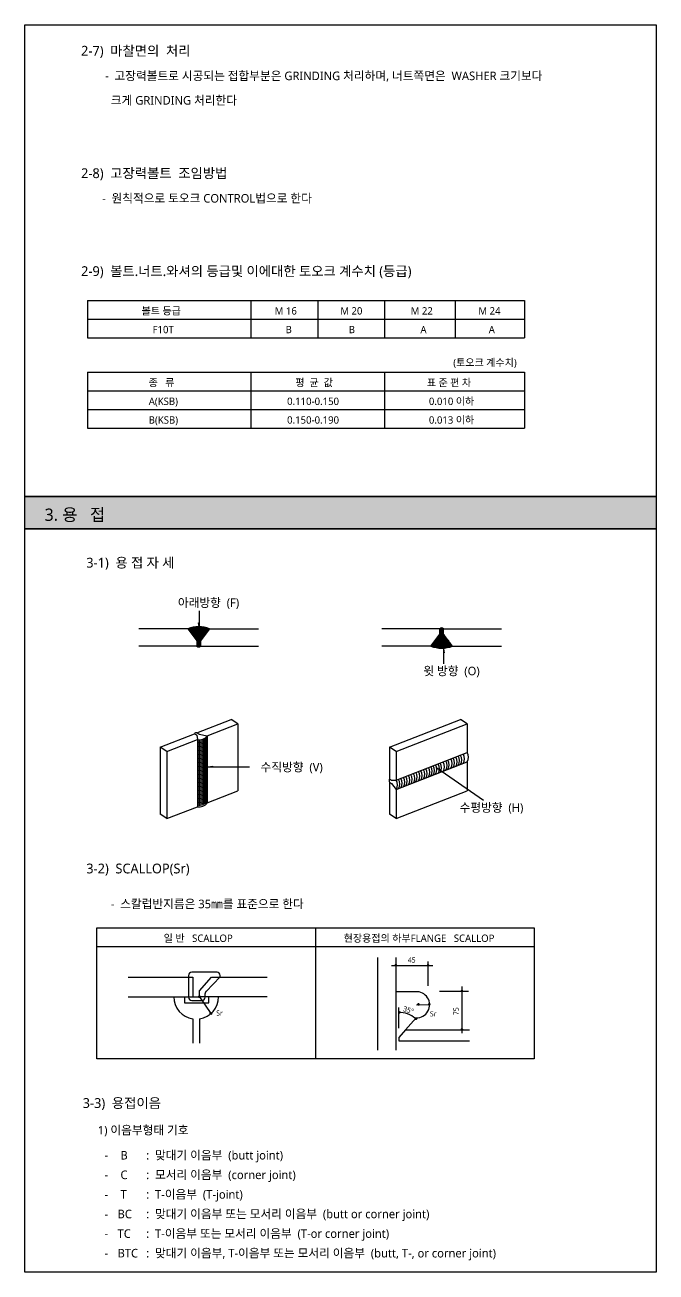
# Model space of a CAD drawing. Header units: millimetres. Extents: x 4573 to 501064, y -176100 to -4304.
# Drawn here: x 134776 to 157450, y -169460 to -124681 of the extents above; entities that cross this region are included whole.
import ezdxf

# ---------------------------------------------------------------- set-up
doc = ezdxf.new("R2010")
doc.units = ezdxf.units.MM
doc.header["$LTSCALE"] = 800
doc.linetypes.add('HIDDENX2', pattern=[0.75, 0.5, -0.25])
for name, color, linetype in [('252', 252, 'Continuous'), ('4', 4, 'Continuous'), ('DIM', 7, 'Continuous'), ('F', 4, 'Continuous'), ('FRAM', 7, 'Continuous'), ('HID', 7, 'HIDDENX2'), ('SL-TEXT', 2, 'Continuous'), ('TEX', 3, 'Continuous'), ('TEXT', 3, 'Continuous'), ('TIT', 2, 'Continuous'), ('WAL', 7, 'Continuous')]:
    doc.layers.add(name, color=color, linetype=linetype)
doc.styles.add('XR-SHEET-맑은고딕', font='malgun.ttf')

# ---------------------------------------------------------------- blocks, each defined once
blk = doc.blocks.new('*X515')
at = {"color": 0}
for p, q in [((25216, 15299), (25221, 15304)), ((25223, 15289), (25247, 15312)), ((25231, 15278), (25274, 15321)), ((25239, 15268), (25300, 15330)), ((25246, 15258), (25326, 15338)), ((25254, 15248), (25348, 15342)), ((25261, 15238), (25370, 15347)), ((25269, 15228), (25392, 15351)), ((25276, 15218), (25414, 15355)), ((25284, 15208), (25436, 15360)), ((25292, 15198), (25458, 15364)), ((25299, 15188), (25478, 15366)), ((25307, 15177), (25497, 15368)), ((25314, 15167), (25516, 15369)), ((25322, 15157), (25535, 15370)), ((25329, 15147), (25554, 15371)), ((25337, 15137), (25572, 15372)), ((25345, 15127), (25591, 15374)), ((25352, 15117), (25610, 15375)), ((25360, 15107), (25629, 15376)), ((25367, 15097), (25646, 15375)), ((25375, 15087), (25662, 15374)), ((25383, 15076), (25679, 15373)), ((25390, 15066), (25696, 15372)), ((25398, 15056), (25713, 15371)), ((25405, 15046), (25729, 15370)), ((25413, 15036), (25746, 15369)), ((25420, 15026), (25763, 15369)), ((25428, 15016), (25778, 15366)), ((25436, 15006), (25793, 15363)), ((25443, 14996), (25808, 15360)), ((25451, 14986), (25822, 15357)), ((25458, 14976), (25837, 15354)), ((25466, 14965), (25852, 15351)), ((25474, 14955), (25867, 15348)), ((25481, 14945), (25881, 15346)), ((25489, 14935), (25896, 15343)), ((25496, 14925), (25911, 15340)), ((25504, 14915), (25925, 15336)), ((25511, 14905), (25938, 15332)), ((25519, 14895), (25952, 15328)), ((25527, 14885), (25965, 15323)), ((25534, 14875), (25979, 15319)), ((25542, 14864), (25992, 15315)), ((25549, 14854), (26006, 15311)), ((25555, 14843), (26019, 15307)), ((25555, 14825), (26033, 15302)), ((25555, 14807), (25997, 15249)), ((25555, 14790), (25944, 15178)), ((25555, 14772), (25891, 15107)), ((25555, 14754), (25837, 15036)), ((25555, 14737), (25784, 14965)), ((25555, 14719), (25731, 14894)), ((25555, 14701), (25695, 14841)), ((25555, 14684), (25695, 14823)), ((25555, 14666), (25695, 14805)), ((25555, 14648), (25695, 14788)), ((25568, 14643), (25695, 14770)), ((25580, 14637), (25695, 14752)), ((25592, 14632), (25695, 14735)), ((25604, 14626), (25695, 14717)), ((25619, 14624), (25695, 14699)), ((25636, 14622), (25695, 14681)), ((25657, 14626), (25695, 14664))]:
    blk.add_line(p, q, dxfattribs=at)

msp = doc.modelspace()

# ---------------------------------------------------------------- hatches: boundary and pattern name
at = {"layer": '252'}
msp.add_hatch(color=253, dxfattribs=at).paths.add_polyline_path([(134775.8, -141619.1), (157450, -141619.1), (157450, -142775.7), (134775.8, -142775.7)])

# ---------------------------------------------------------------- linework, layer by layer
msp.add_lwpolyline([(134775.8, -141619.1), (157450, -141619.1), (157450, -142775.7), (134775.8, -142775.7)], close=True, dxfattribs=at)
at = {"layer": '4'}
for p, q in [((140623.9, -146359.5), (140951.1, -146795.3)), ((141411.7, -146359.5), (141084.5, -146795.3)), ((149679.5, -146550.5), (149679.5, -146359.5)), ((149812.9, -146550.5), (149812.9, -146359.5)), ((140951.1, -146795.3), (140951.1, -146986.3)), ((141084.5, -146795.3), (141084.5, -146986.3)), ((149352.3, -146986.3), (149679.5, -146550.5)), ((150140.1, -146986.3), (149812.9, -146550.5))]:
    msp.add_line(p, q, dxfattribs=at)
for centre, radius, start, end in [((141017.8, -147409.4), 1121.4, 69.43331, 110.56669), ((149746.2, -146435.3), 100.9, 48.64273, 131.35727), ((141017.8, -146910.5), 100.9, 228.64273, 311.35727), ((149746.2, -145936.4), 1121.4, 249.43331, 290.56669)]:
    msp.add_arc(centre, radius, start, end, dxfattribs=at)
at = {"layer": 'DIM'}
for p, q in [((141037.5, -145724.3), (141037.5, -146280.5)), ((141036.9, -146289.5), (141005.6, -146149.6)), ((141005.6, -146149.6), (141036.9, -146149.6)), ((149807.3, -147069.7), (149807.3, -147625.9)), ((149807.3, -147086.6), (149838.6, -147226.5)), ((149838.6, -147226.5), (149807.3, -147226.5)), ((140946.8, -150183.4), (140866.9, -150130.2)), ((140946.8, -150183.4), (140973.3, -150341.5)), ((141037.5, -150148.1), (140957.6, -150094.9)), ((141037.5, -150148.1), (141328.3, -150203.3)), ((147944.1, -158450.3), (149426.5, -158450.3)), ((149256.4, -158304.5), (149256.4, -159179.3)), ((149669.6, -159373.7), (150714.5, -159373.7)), ((150471.5, -159203.6), (150471.5, -160880.4)), ((141044.7, -159573.2), (141458.2, -160175.3)), ((148846.3, -159863.1), (149300.7, -159858.9)), ((148200.2, -159965.5), (148200.2, -160703.4))]:
    msp.add_line(p, q, dxfattribs=at)
at = {"layer": 'DIM', "const_width": 47.9}
for points in [[(148077.7, -158446, 1), (148125.6, -158446, 1)], [(149235.8, -158446, 1), (149283.7, -158446, 1)], [(150450.9, -159369.4, 1), (150498.8, -159369.4, 1)], [(148894.4, -159864.7, 1), (148932.1, -159835.1, 1)], [(149282.6, -159860.9, 1), (149320.2, -159831.3, 1)], [(148200.1, -160136.6, 1), (148248, -160136.6, 1)], [(148803.9, -160362.9, 1), (148851.8, -160362.9, 1)], [(150450.9, -160754, 1), (150498.8, -160754, 1)]]:
    msp.add_lwpolyline(points, format="xyb", close=True, dxfattribs=at)
at = {"layer": 'DIM'}
for centre, radius in [((141044.7, -159573.2), 33.5), ((141044.7, -159573.2), 16.8), ((141458.2, -160175.3), 33.5), ((141458.2, -160175.3), 16.8)]:
    msp.add_circle(centre, radius, dxfattribs=at)
for centre, radius, start, end in [((140944.4, -150195.3), 101.2, 82.52797, 140.01689), ((150353, -150993.2), 308.1, 327.26305, 328.24069), ((147849.3, -151964.6), 308.1, 327.26305, 31.81955), ((148206.6, -161035.5), 901.5, 48.4957, 90.40917)]:
    msp.add_arc(centre, radius, start, end, dxfattribs=at)
at = {"layer": 'F'}
for p, q in [((140973.3, -150341.5), (140973.3, -152750.1)), ((141328.3, -150203.3), (141328.3, -152611.9)), ((148111, -151802.2), (150658.1, -150810.5)), ((141354.4, -151325.5), (142846.9, -151325.5)), ((141371.3, -151325.5), (141511.2, -151294.2)), ((141511.2, -151294.2), (141511.2, -151325.5)), ((148108.4, -152131.2), (150658.1, -151138.5)), ((149568, -151357.6), (151250.6, -152519.5)), ((149581.8, -151367.3), (149714.4, -151421.8)), ((149714.4, -151421.8), (149696.5, -151447.5)), ((140656.2, -158806.2), (140656.2, -159593.4)), ((141677.7, -158691.3), (140771.1, -158691.3)), ((141284.7, -159380.9), (141792.6, -158858.2)), ((141792.6, -158858.2), (141792.6, -158806.2)), ((148806.2, -159396), (148098.3, -159396)), ((140512.4, -159580.6), (140512.4, -159789.3)), ((140512.4, -159789.3), (141383.3, -159789.3)), ((140771.1, -159708.4), (141137.2, -159708.4)), ((140811.7, -159573.2), (141044.7, -159573.2)), ((141252.2, -159593.4), (141252.2, -159461)), ((141383.3, -159789.3), (141383.3, -159573.4)), ((140811.7, -160369.7), (140811.7, -161239.5)), ((141044.7, -160369.7), (141044.7, -161239.5)), ((148451.9, -160758.3), (148829.6, -160331.5))]:
    msp.add_line(p, q, dxfattribs=at)
for points in [[(140866.9, -150130.2), (140946.8, -150183.4), (140973.3, -150341.5)], [(140957.6, -150094.9), (141037.5, -150148.1), (141328.3, -150203.3)], [(147871.4, -151755.9), (147943.6, -151803.9), (148107.2, -151804)], [(147871.4, -151870.2), (147943.6, -151918.3), (148109.8, -152133)]]:
    msp.add_lwpolyline(points, dxfattribs=at)
for centre, radius, start, end in [((141045, -150000.4), 348.5, 258.14264, 324.40222), ((141045, -150048.3), 348.5, 258.14264, 324.40222), ((141045, -150096.2), 348.5, 258.14264, 324.40222), ((141045, -150144.1), 348.5, 258.14264, 324.40222), ((141045, -150192), 348.5, 258.14264, 324.40222), ((141045, -150239.9), 348.5, 258.14264, 324.40222), ((141045, -150287.8), 348.5, 258.14264, 324.40222), ((141045, -150335.7), 348.5, 258.14264, 324.40222), ((141045, -150383.6), 348.5, 258.14264, 324.40222), ((141045, -150431.5), 348.5, 258.14264, 324.40222), ((141045, -150479.4), 348.5, 258.14264, 324.40222), ((141045, -150527.3), 348.5, 258.14264, 324.40222), ((141045, -150575.2), 348.5, 258.14264, 324.40222), ((141045, -150623.1), 348.5, 258.14264, 324.40222), ((141045, -150671), 348.5, 258.14264, 324.40222), ((150264.8, -151031.2), 308.1, 327.26305, 31.81955), ((150399, -150971.4), 308.1, 327.26305, 31.81955), ((141045, -150718.9), 348.5, 258.14264, 324.40222), ((141045, -150766.8), 348.5, 258.14264, 324.40222), ((141045, -150814.7), 348.5, 258.14264, 324.40222), ((141045, -150862.6), 348.5, 258.14264, 324.40222), ((141045, -150910.5), 348.5, 258.14264, 324.40222), ((141045, -150958.3), 348.5, 258.14264, 324.40222), ((141045, -151006.2), 348.5, 258.14264, 324.40222), ((141045, -151054.1), 348.5, 258.14264, 324.40222), ((141045, -151102), 348.5, 258.14264, 324.40222), ((149016.2, -151507.9), 308.1, 327.26305, 31.81955), ((149100.5, -151473.5), 308.1, 327.26305, 31.81955), ((149183.6, -151450.8), 308.1, 327.26305, 31.81955), ((149269.2, -151410), 308.1, 327.26305, 31.81955), ((149363.8, -151384.7), 308.1, 327.26305, 31.81955), ((149429.6, -151349.3), 308.1, 327.26305, 31.81955), ((149541.4, -151317.6), 308.1, 327.26305, 31.81955), ((149633.5, -151266.9), 308.1, 327.26305, 31.81955), ((149712.7, -151241.5), 308.1, 327.26305, 31.81955), ((149817.5, -151197.1), 308.1, 327.26305, 31.81955), ((149896.8, -151171.7), 308.1, 327.26305, 31.81955), ((149995.2, -151140), 308.1, 327.26305, 31.81955), ((150083.4, -151095.6), 308.1, 327.26305, 31.81955), ((150166.4, -151069.3), 308.1, 327.26305, 31.81955), ((141045, -151149.9), 348.5, 258.14264, 324.40222), ((141045, -151197.8), 348.5, 258.14264, 324.40222), ((141045, -151245.7), 348.5, 258.14264, 324.40222), ((141045, -151293.6), 348.5, 258.14264, 324.40222), ((141045, -151341.5), 348.5, 258.14264, 324.40222), ((141045, -151389.4), 348.5, 258.14264, 324.40222), ((141045, -151437.3), 348.5, 258.14264, 324.40222), ((141045, -151485.2), 348.5, 258.14264, 324.40222), ((141045, -151533.1), 348.5, 258.14264, 324.40222), ((141045, -151581), 348.5, 258.14264, 324.40222), ((147985.9, -151813.1), 128, 153.46519, 206.53481), ((147934.9, -151933.9), 308.1, 327.26305, 31.81955), ((148023.1, -151902.1), 308.1, 327.26305, 31.81955), ((148118.9, -151866.8), 308.1, 327.26305, 31.81955), ((148200.7, -151832.4), 308.1, 327.26305, 31.81955), ((148295.3, -151797), 308.1, 327.26305, 31.81955), ((148378.4, -151765.3), 308.1, 327.26305, 31.81955), ((148476.8, -151730.9), 308.1, 327.26305, 31.81955), ((148562.4, -151680.1), 308.1, 327.26305, 31.81955), ((148650.6, -151654.7), 308.1, 327.26305, 31.81955), ((148740.1, -151625.7), 308.1, 327.26305, 31.81955), ((148838.5, -151584), 308.1, 327.26305, 31.81955), ((148920.3, -151552.3), 308.1, 327.26305, 31.81955), ((141045, -151628.9), 348.5, 258.14264, 324.40222), ((141045, -151676.8), 348.5, 258.14264, 324.40222), ((141045, -151724.7), 348.5, 258.14264, 324.40222), ((141045, -151772.6), 348.5, 258.14264, 324.40222), ((141045, -151820.5), 348.5, 258.14264, 324.40222), ((141045, -151868.4), 348.5, 258.14264, 324.40222), ((141045, -151916.3), 348.5, 258.14264, 324.40222), ((141045, -151964.2), 348.5, 258.14264, 324.40222), ((141045, -152012.1), 348.5, 258.14264, 324.40222), ((141045, -152060), 348.5, 258.14264, 324.40222), ((141045, -152107.9), 348.5, 258.14264, 324.40222), ((141045, -152155.8), 348.5, 258.14264, 324.40222), ((141045, -152203.7), 348.5, 258.14264, 324.40222), ((141045, -152251.6), 348.5, 258.14264, 324.40222), ((141045, -152299.5), 348.5, 258.14264, 324.40222), ((141045, -152347.4), 348.5, 258.14264, 324.40222), ((141045, -152409), 348.5, 258.14264, 324.40222), ((140771.1, -158806.2), 115, 90, 180), ((141677.7, -158806.2), 115, 0, 90), ((148846.3, -159863.1), 468.7, 267.94868, 94.91373), ((140928.2, -159573.2), 805, 180, 261.67948), ((140771.1, -159593.4), 115, 180, 270), ((140928.2, -159573.2), 805, 278.32052, 0), ((141137.2, -159593.4), 115, 270, 0)]:
    msp.add_arc(centre, radius, start, end, dxfattribs=at)
at = {"layer": 'FRAM', "linetype": 'Continuous'}
for p, q in [((157449.9, -141619.1), (134775.8, -141619.1)), ((134775.8, -142775.7), (157450, -142775.7))]:
    msp.add_line(p, q, dxfattribs=at)
at = {"layer": 'HID'}
msp.add_arc((141367.2, -159461), 115, 135.82657, 180, dxfattribs=at)
at = {"layer": 'TEX', "color": 7}
for p, q in [((137028, -134576.2), (137028, -135917.3)), ((137028, -134576.2), (152722.2, -134576.2)), ((142896.2, -134576.2), (142896.2, -135917.3)), ((145299.6, -134576.2), (145299.6, -135917.3)), ((147694.5, -134576.2), (147694.5, -135917.3)), ((150232.3, -134576.2), (150232.3, -135917.3)), ((152722.2, -134576.2), (152722.2, -135917.3)), ((137028, -135246.7), (152722.2, -135246.7)), ((137028, -135917.3), (152722.2, -135917.3)), ((137028, -137152.1), (137028, -139163.9)), ((137028, -137152.1), (152722.2, -137152.1)), ((142896.2, -137152.1), (142896.2, -139163.9)), ((147694.5, -137152.1), (147694.5, -139163.9)), ((152722.2, -137152.1), (152722.2, -139163.9)), ((137028, -137822.7), (152722.2, -137822.7)), ((137028, -138493.3), (152722.2, -138493.3)), ((137028, -139163.9), (152722.2, -139163.9)), ((137353.5, -161799.4), (137353.5, -157105.4)), ((137353.5, -157105.4), (153070.8, -157105.4)), ((145212.1, -157123.2), (145212.1, -161803.5)), ((153070.8, -157105.4), (153070.8, -161799.4)), ((137353.5, -157775.9), (153070.8, -157775.9)), ((153070.8, -161799.4), (137353.5, -161799.4))]:
    msp.add_line(p, q, dxfattribs=at)
at = {"layer": 'TEX'}
msp.add_lwpolyline([(157450, -124681.5), (157450, -169460.3), (134775.8, -169460.3), (134775.8, -124681.5)], close=True, dxfattribs=at)
at = {"layer": 'WAL'}
for p, q in [((140623.9, -146359.5), (138868, -146359.5)), ((141411.7, -146359.5), (143167.6, -146359.5)), ((149679.5, -146359.5), (147596.4, -146359.5)), ((149812.9, -146359.5), (151896, -146359.5)), ((140951.1, -146986.3), (138868, -146986.3)), ((141084.5, -146986.3), (143167.6, -146986.3)), ((149352.3, -146986.3), (147596.4, -146986.3)), ((150140.1, -146986.3), (151896, -146986.3)), ((140957.6, -150094.9), (142184, -149617.4)), ((141328.3, -150203.3), (142423.6, -149776.8)), ((142423.6, -149776.8), (142184, -149617.4)), ((142423.6, -149776.8), (142423.6, -152185.5)), ((147871.4, -150609.1), (150418.5, -149617.4)), ((148111, -150768.5), (150658.1, -149776.8)), ((150658.1, -149776.8), (150418.5, -149617.4)), ((150658.1, -149776.8), (150658.1, -150810.5)), ((139636.9, -150609.1), (140866.9, -150130.2)), ((139876.6, -150768.5), (140973.3, -150341.5)), ((139876.6, -150768.5), (139636.9, -150609.1)), ((139636.9, -150609.1), (139636.9, -153017.7)), ((139876.6, -150768.5), (139876.6, -153177.1)), ((148111, -150768.5), (147871.4, -150609.1)), ((147871.4, -150609.1), (147871.4, -151755.9)), ((148111, -150768.5), (148111, -151802.2)), ((150658.1, -151138.5), (150658.1, -152185.5)), ((141328.3, -152611.9), (142423.6, -152185.5)), ((147871.4, -151870.2), (147871.4, -153017.7)), ((148111, -152130.2), (148111, -153177.1)), ((148111, -153177.1), (150658.1, -152185.5)), ((139876.6, -153177.1), (139636.9, -153017.7)), ((139876.6, -153177.1), (140973.3, -152750.1)), ((148111, -153177.1), (147871.4, -153017.7)), ((147444.3, -158164), (147444.3, -161498.6)), ((148098.3, -158164), (148098.3, -161498.6)), ((138479.1, -158877.9), (140811.7, -158877.9)), ((140811.7, -158877.9), (140811.7, -159573.2)), ((141044.7, -159358.8), (141484, -158877.9)), ((141484, -158877.9), (143474.9, -158877.9)), ((141044.7, -159573.2), (141044.7, -159358.8)), ((138479.1, -159573.2), (140811.7, -159573.2)), ((143474.9, -159573.2), (141044.7, -159573.2)), ((148451.9, -160758.3), (148206.6, -161035.5)), ((148206.6, -161035.5), (148206.6, -161157.9)), ((148206.6, -161157.9), (150750.2, -161157.9)), ((148451.9, -160758.3), (150750.2, -160758.3))]:
    msp.add_line(p, q, dxfattribs=at)

# ---------------------------------------------------------------- block references
at = {"layer": '4', "xscale": 0.9579589760081394, "yscale": 0.9579589760081394, "zscale": 0.9579589760081394}
msp.add_blockref('*X515', (116470.2, -161017.4), dxfattribs=at)
at = {"layer": '4', "xscale": -0.9579589760081394, "yscale": 0.9579589760081394, "zscale": 0.957958976027804, "rotation": 180}
msp.add_blockref('*X515', (125198.5, -132328.4), dxfattribs=at)

# ---------------------------------------------------------------- texts
at = {"layer": 'DIM', "style": 'XR-SHEET-맑은고딕'}
for s, p in [('45', (148529.5, -158347.5)), ('Sr', (141647.5, -160250.6)), ('Sr', (149325.8, -160280.1))]:
    msp.add_text(s, height=184.62, dxfattribs=at).set_placement(p)
for s, rotation, p in [('35%%d', 343.2499, (148342.6, -160083.5)), ('75', 90, (150356.9, -160235.2))]:
    msp.add_text(s, height=184.62, rotation=rotation, dxfattribs=at).set_placement(p)
at = {"layer": 'SL-TEXT', "style": 'XR-SHEET-맑은고딕'}
msp.add_text('3. 용   접', height=439.57, dxfattribs=at).set_placement((135482.7, -142486.3))
at = {"layer": 'TEXT', "style": 'XR-SHEET-맑은고딕'}
for s, height, p in [('-  고장력볼트로 시공되는 접합부분은 GRINDING 처리하며, 너트쪽면은  WASHER 크기보다', 307.697, (137654.6, -126664)), ('  크게 GRINDING 처리한다', 307.697, (137654.6, -127543.1)), ('-  원칙적으로 토오크 CONTROL법으로 한다', 307.697, (137548.9, -131059.6)), ('볼트 등급', 263.74, (138966.4, -135080)), ('M 16', 263.74, (143750.7, -135080)), ('M 20', 263.74, (146106.6, -135080)), ('M 22', 263.74, (148636.1, -135080)), ('M 24', 263.74, (151067.1, -135080)), ('F10T', 263.74, (139361.6, -135750.5)), ('B', 263.7, (144139.9, -135750.5)), ('B', 263.7, (146409.6, -135750.5)), ('A', 263.7, (148984.6, -135750.5)), ('A', 263.7, (151438.9, -135750.5)), ('(토오크 계수치)', 263.74, (150163.4, -136936.1)), ('종   류', 263.74, (139218.5, -137655.9)), ('평  균  값', 263.74, (144488.6, -137655.9)), ('표 준 편 차', 263.74, (149212.9, -137655.9)), ('A(KSB)', 263.74, (139223.9, -138326.5)), ('0.110-0.150', 263.74, (144194, -138326.5)), ('0.010 이하', 263.74, (149288.7, -138326.5)), ('B(KSB)', 263.74, (139223.9, -138997.1)), ('0.150-0.190', 263.74, (144194, -138997.1)), ('0.013 이하', 263.74, (149288.7, -138997.1)), ('아래방향  (F)', 307.7, (140271.9, -145582.1)), ('윗 방향  (O)', 307.7, (149089.2, -148034.6)), ('수직방향  (V)', 307.7, (143241.4, -151485.2)), ('수평방향  (H)', 307.7, (150391.1, -152937.9)), ('-  스칼럽반지름은 35㎜를 표준으로 한다', 307.697, (137860.6, -156396.3)), ('일 반   SCALLOP', 263.74, (139760.4, -157605.6)), ('현장용접의 하부FLANGE   SCALLOP', 263.74, (146227.7, -157605.6)), ('1) 이음부형태 기호', 307.697, (137392.8, -164519.8)), (' B', 307.7, (138103.4, -165419.2)), (':  맞대기 이음부  (butt joint)', 307.697, (139133.7, -165419.2)), ('-', 307.7, (137632.7, -165419.2)), ('-', 307.7, (137632.7, -166122.5)), (' C', 307.7, (138103.4, -166122.5)), (':  모서리 이음부  (corner joint)', 307.697, (139133.7, -166122.5)), (' T', 307.7, (138103.4, -166825.8)), (':  T-이음부  (T-joint)', 307.697, (139133.7, -166825.8)), ('-', 307.7, (137632.7, -166825.8)), ('-', 307.7, (137632.7, -167529.1)), ('BC', 307.7, (138103.4, -167529.1)), (':  맞대기 이음부 또는 모서리 이음부  (butt or corner joint)', 307.697, (139133.7, -167529.1)), ('TC', 307.7, (138103.4, -168232.4)), (':  T-이음부 또는 모서리 이음부  (T-or corner joint)', 307.697, (139133.7, -168232.4)), ('-', 307.7, (137632.7, -168232.4)), ('-', 307.7, (137632.7, -168935.7)), ('BTC', 307.7, (138103.4, -168935.7)), (':  맞대기 이음부, T-이음부 또는 모서리 이음부  (butt, T-, or corner joint)', 307.697, (139133.7, -168935.7))]:
    msp.add_text(s, height=height, dxfattribs=at).set_placement(p)
at = {"layer": 'TIT', "style": 'XR-SHEET-맑은고딕'}
for s, height, p in [('2-7)  마찰면의  처리', 351.653, (136792.5, -125784.8)), ('2-8)  고장력볼트  조임방법', 351.653, (136792.5, -130180.5)), ('2-9)  볼트.너트.와셔의 등급및 이에대한 토오크 계수치 (등급)', 351.653, (136792.5, -133697)), ('3-1)  용 접 자 세', 351.653, (136979.3, -144165.6)), ('3-2)  SCALLOP(Sr)', 351.653, (136979.3, -155146.2)), ('3-3)  용접이음', 351.65, (136850.7, -163567.3))]:
    msp.add_text(s, height=height, dxfattribs=at).set_placement(p)

doc.saveas('drawing.dxf')
